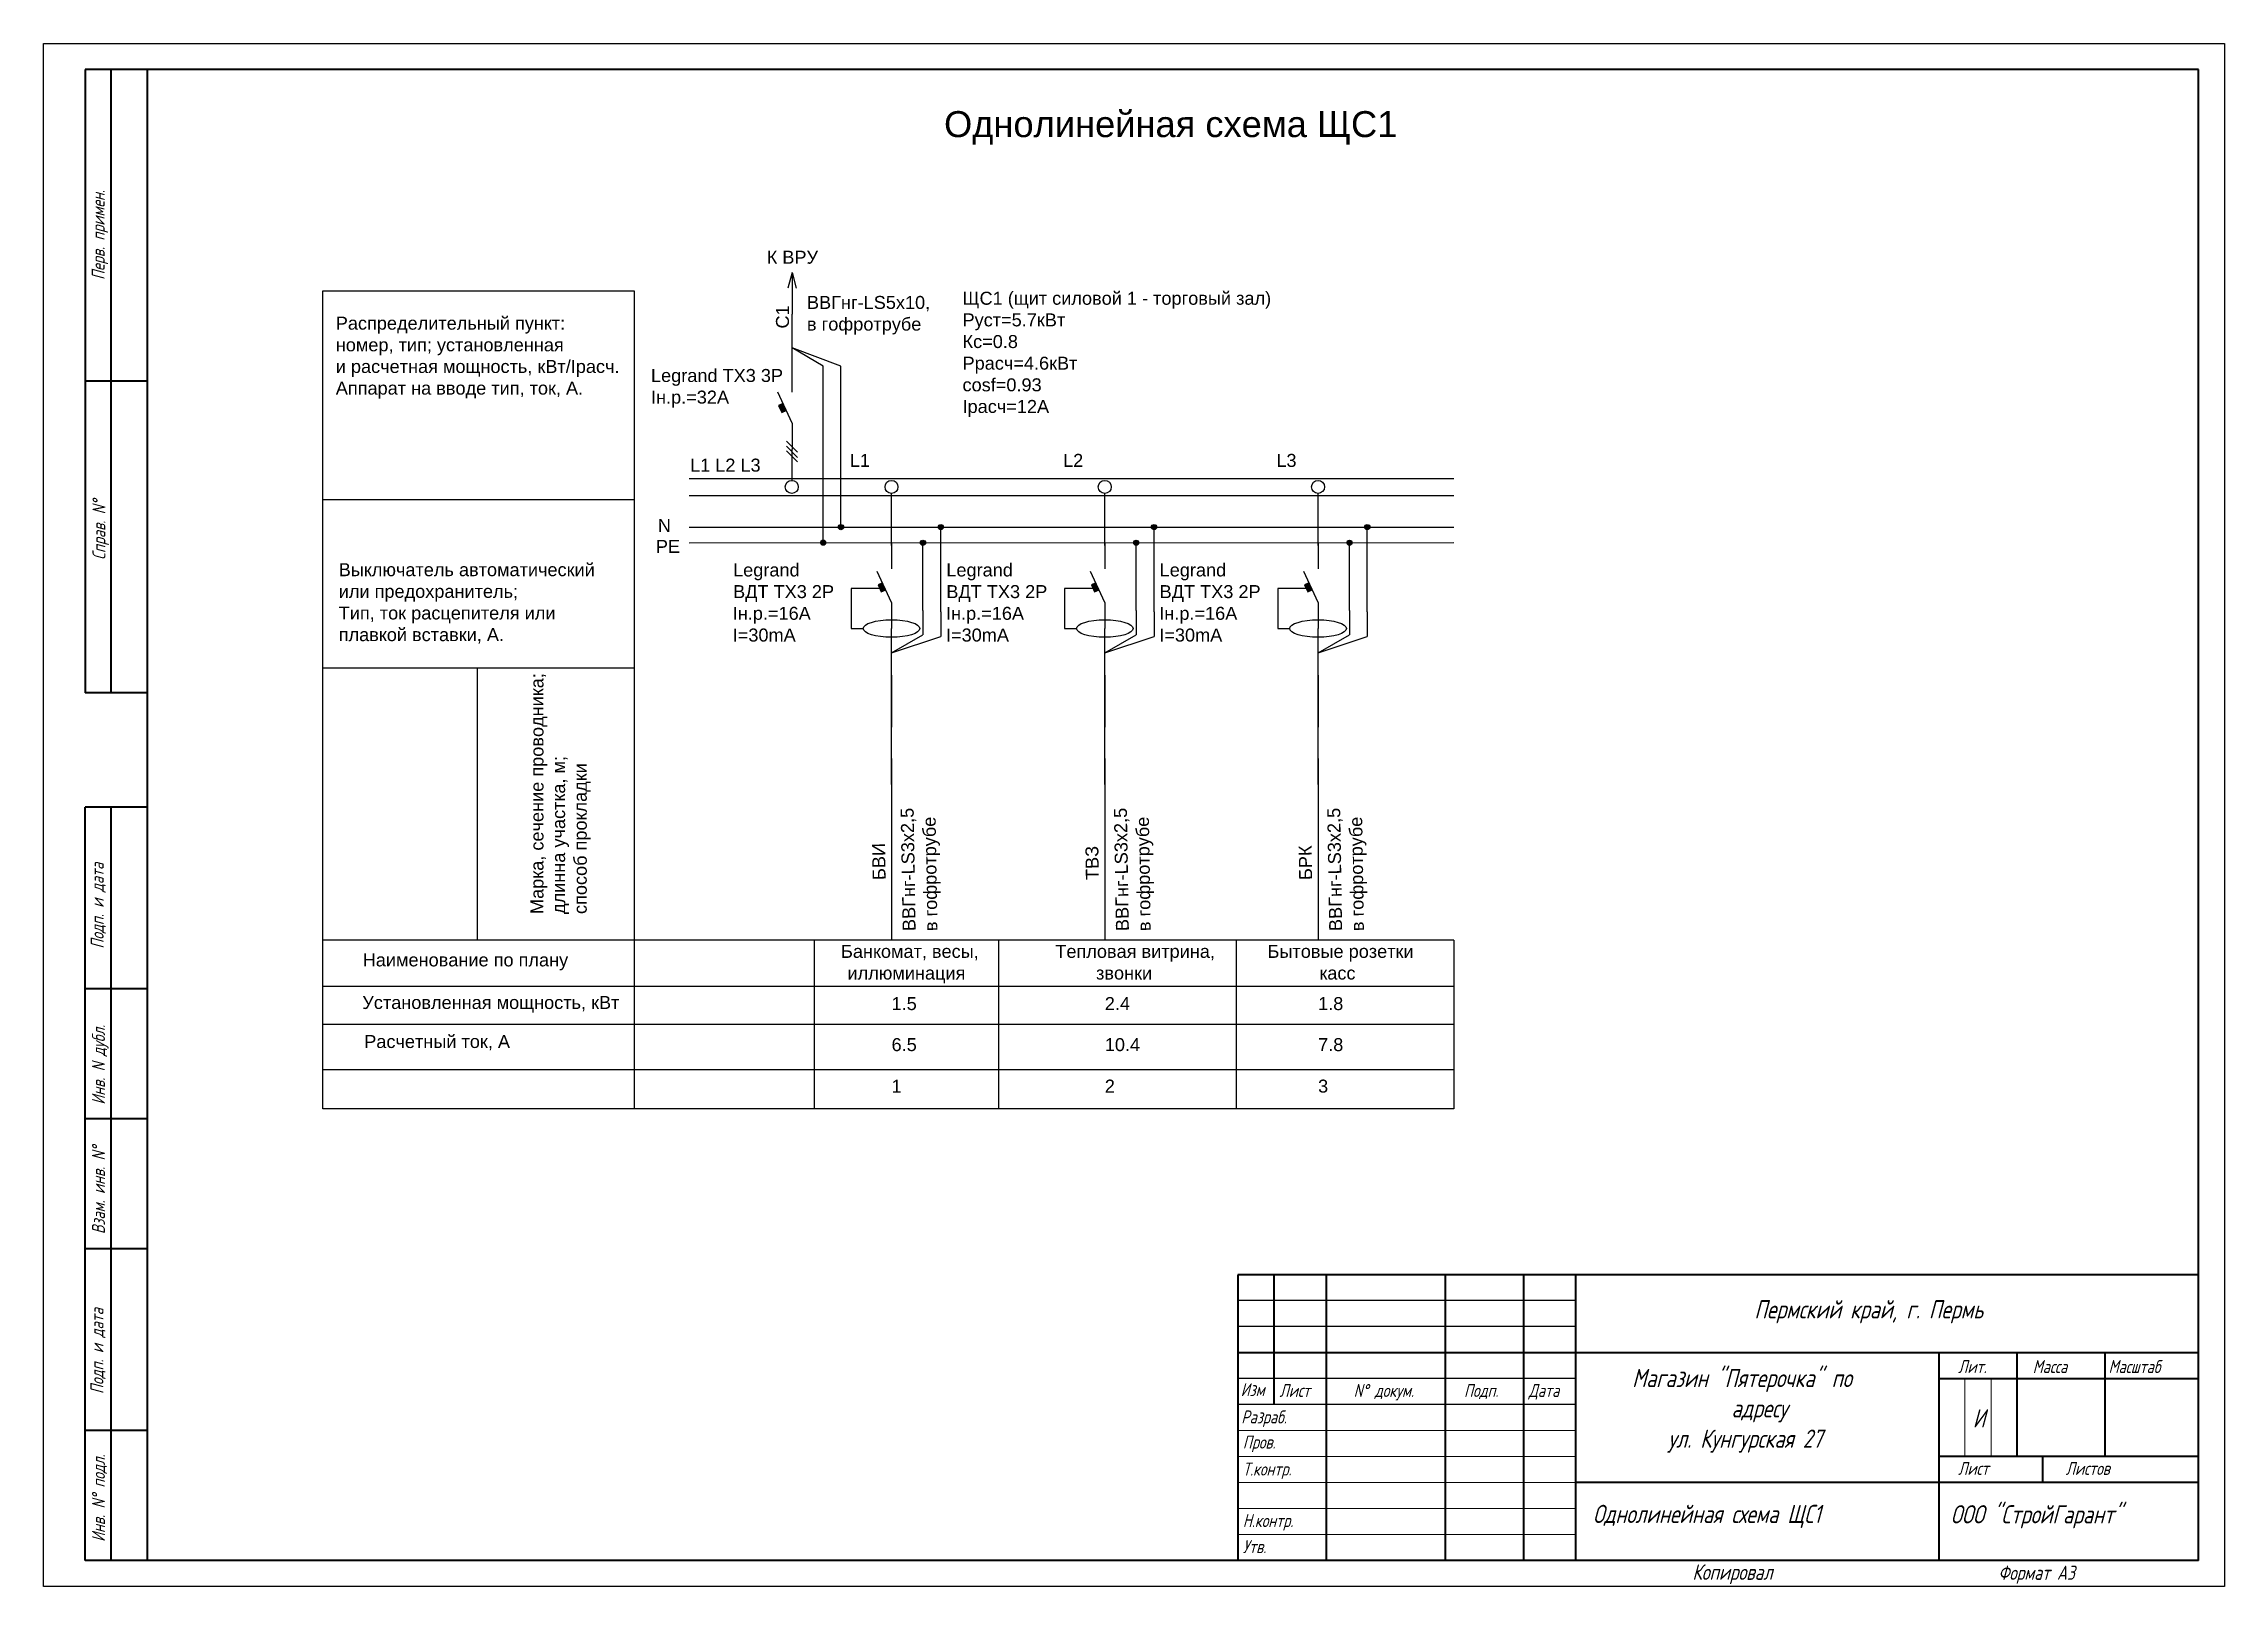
# Model space of a CAD drawing. Header units: millimetres. Extents: x 678 to 1098, y 506 to 803.
import ezdxf
from ezdxf.enums import TextEntityAlignment as Align

# ---------------------------------------------------------------- set-up
doc = ezdxf.new("R2010")
doc.units = ezdxf.units.MM
doc.layers.add('KONTUR', color=7, linetype='Continuous')
for name, color, linetype, lineweight in [('Основная', 7, 'Continuous', 40), ('текст', 7, 'Continuous', 30), ('тонкая', 7, 'Continuous', 20)]:
    doc.layers.add(name, color=color, linetype=linetype, lineweight=lineweight)
doc.styles.get("Standard").update_dxf_attribs({"font": 'arial.ttf'})
doc.styles.add('стиль1', font='romans.shx', dxfattribs={"width": 0.75, "oblique": 15, "height": 3.5})

# ---------------------------------------------------------------- blocks, each defined once
blk = doc.blocks.new('*U2')
for p, q in [((-11.38, 1.63), (135.87, 1.63)), ((-11.38, -1.63), (135.87, -1.63)), ((-11.38, -7.75), (135.87, -7.73)), ((-11.38, -10.75), (135.87, -10.73))]:
    blk.add_line(p, q)
at = {"char_height": 2.5, "attachment_point": 1}
for s, insert in [('N', (-17.4, -6.18)), ('PE', (-17.78, -10.21))]:
    blk.add_mtext_dynamic_manual_height_columns(s, width=0.9388, gutter_width=12.5, heights=[0], dxfattribs=dict(at, insert=insert))
blk = doc.blocks.new('Стрелка')
for q in [(-0.83, 4.98), (0, 0), (0.83, 4.98), (0, 8)]:
    blk.add_line((0, 8), q)
blk = doc.blocks.new('*U8')
h = blk.add_hatch(color=256)
h.dxf.hatch_style = 1
h.paths.add_polyline_path([(8.98, -7.75, 1), (9.98, -7.75, 1)])
h = blk.add_hatch(color=256)
h.dxf.hatch_style = 1
h.paths.add_polyline_path([(5.56, -10.75, 1), (6.56, -10.75, 1)])
h = blk.add_hatch(color=256)
h.dxf.hatch_style = 1
h.paths.add_polyline_path([(-1.74, -18.47), (-2.58, -18.86), (-1.97, -20.2), (-1.12, -19.81)])
for p, q in [((0, -11.25), (0, -1.25)), ((9.48, -24.08), (9.48, -8.25)), ((0, -10.76), (0, -15.76)), ((6.06, -23.77), (6.06, -11.25)), ((0, -22.27), (-2.75, -16.27)), ((-2.28, -19.53), (-7.74, -19.53)), ((-7.74, -19.53), (-7.74, -27.27)), ((0, -22.27), (0, -27.27)), ((6.06, -23.77), (6.06, -28.46)), ((9.48, -24.08), (9.48, -28.78)), ((-7.74, -27.27), (-5.46, -27.27)), ((0.01, -41.25), (0, -27.27)), ((0, -31.96), (6.06, -28.46)), ((0, -31.96), (9.48, -28.78)), ((0.01, -36.25), (0.01, -46.25)), ((0.01, -57.27), (0.01, -41.25)), ((0.01, -52.27), (0.01, -57.27)), ((0.01, -57.27), (0.01, -87.24))]:
    blk.add_line(p, q)
at = {"linetype": 'Continuous'}
for p, q in [((-1.72, -18.46), (-2.58, -18.86)), ((-2.58, -18.86), (-1.97, -20.2)), ((-1.97, -20.2), (-1.11, -19.81)), ((-1.97, -20.2), (-1.97, -20.2))]:
    blk.add_line(p, q, dxfattribs=at)
for centre, radius in [((0, 0), 1.25), ((9.48, -7.75), 0.5), ((6.06, -10.75), 0.5)]:
    blk.add_circle(centre, radius)
blk.add_ellipse((0, -27.27), major_axis=(-5.46, 0), ratio=0.309309)
for tag, p in [('Подключение', (-8.04, 3.85)), ('УЗО1_001', (-30.51, -17.24)), ('УЗО1_002', (-30.51, -21.42)), ('УЗО1_003', (-30.58, -25.59)), ('УЗО1_004', (-30.58, -29.77)), ('Обозначение_001', (-9.72, -90.67)), ('Обозначение_002', (-9.45, -94.88)), ('ТокРасч', (0.01, -108.63)), ('Колонка', (0.01, -116.61))]:
    blk.add_attdef(tag, p, '', height=2.5)
for tag, p in [('Длина', (2.43, -53.61)), ('Маркер', (-3.63, -75.71)), ('Марка', (2.14, -85.54)), ('Способ', (6.35, -85.54))]:
    blk.add_attdef(tag, text='', height=2.5, rotation=90.9399).set_placement(p, align=Align.TOP_LEFT)
blk.add_attdef('Мощность', text='', height=2.5).set_placement((0.01, -98.22), align=Align.TOP_LEFT)
blk = doc.blocks.new('*U9')
h = blk.add_hatch(color=256)
h.dxf.hatch_style = 1
h.paths.add_polyline_path([(8.98, -7.75, 1), (9.98, -7.75, 1)])
h = blk.add_hatch(color=256)
h.dxf.hatch_style = 1
h.paths.add_polyline_path([(5.56, -10.75, 1), (6.56, -10.75, 1)])
h = blk.add_hatch(color=256)
h.dxf.hatch_style = 1
h.paths.add_polyline_path([(-1.74, -18.47), (-2.58, -18.86), (-1.97, -20.2), (-1.12, -19.81)])
for p, q in [((0, -11.25), (0, -1.25)), ((9.48, -24.08), (9.48, -8.25)), ((0, -10.76), (0, -15.76)), ((6.06, -23.77), (6.06, -11.25)), ((0, -22.27), (-2.75, -16.27)), ((-2.28, -19.53), (-7.74, -19.53)), ((-7.74, -19.53), (-7.74, -27.27)), ((0, -22.27), (0, -27.27)), ((6.06, -23.77), (6.06, -28.46)), ((9.48, -24.08), (9.48, -28.78)), ((-7.74, -27.27), (-5.46, -27.27)), ((0.01, -41.25), (0, -27.27)), ((0, -31.96), (6.06, -28.46)), ((0, -31.96), (9.48, -28.78)), ((0.01, -36.25), (0.01, -46.25)), ((0.01, -57.27), (0.01, -41.25)), ((0.01, -52.27), (0.01, -57.27)), ((0.01, -57.27), (0.01, -87.24))]:
    blk.add_line(p, q)
at = {"linetype": 'Continuous'}
for p, q in [((-1.72, -18.46), (-2.58, -18.86)), ((-2.58, -18.86), (-1.97, -20.2)), ((-1.97, -20.2), (-1.11, -19.81)), ((-1.97, -20.2), (-1.97, -20.2))]:
    blk.add_line(p, q, dxfattribs=at)
for centre, radius in [((0, 0), 1.25), ((9.48, -7.75), 0.5), ((6.06, -10.75), 0.5)]:
    blk.add_circle(centre, radius)
blk.add_ellipse((0, -27.27), major_axis=(-5.46, 0), ratio=0.309309)
for tag, p in [('Подключение', (-8.04, 3.85)), ('УЗО1_001', (-30.51, -17.24)), ('УЗО1_002', (-30.51, -21.42)), ('УЗО1_003', (-30.58, -25.59)), ('УЗО1_004', (-30.58, -29.77)), ('Обозначение_001', (-9.72, -90.67)), ('Обозначение_002', (-9.45, -94.88)), ('ТокРасч', (0.01, -108.63)), ('Колонка', (0.01, -116.61))]:
    blk.add_attdef(tag, p, '', height=2.5)
for tag, p in [('Длина', (2.43, -53.61)), ('Маркер', (-3.63, -75.71)), ('Марка', (2.14, -85.54)), ('Способ', (6.35, -85.54))]:
    blk.add_attdef(tag, text='', height=2.5, rotation=90.9399).set_placement(p, align=Align.TOP_LEFT)
blk.add_attdef('Мощность', text='', height=2.5).set_placement((0.01, -98.22), align=Align.TOP_LEFT)
blk = doc.blocks.new('*U10')
h = blk.add_hatch(color=256)
h.dxf.hatch_style = 1
h.paths.add_polyline_path([(8.98, -7.75, 1), (9.98, -7.75, 1)])
h = blk.add_hatch(color=256)
h.dxf.hatch_style = 1
h.paths.add_polyline_path([(5.56, -10.75, 1), (6.56, -10.75, 1)])
h = blk.add_hatch(color=256)
h.dxf.hatch_style = 1
h.paths.add_polyline_path([(-1.74, -18.47), (-2.58, -18.86), (-1.97, -20.2), (-1.12, -19.81)])
for p, q in [((0, -11.25), (0, -1.25)), ((9.48, -24.08), (9.48, -8.25)), ((0, -10.76), (0, -15.76)), ((6.06, -23.77), (6.06, -11.25)), ((0, -22.27), (-2.75, -16.27)), ((-2.28, -19.53), (-7.74, -19.53)), ((-7.74, -19.53), (-7.74, -27.27)), ((0, -22.27), (0, -27.27)), ((6.06, -23.77), (6.06, -28.46)), ((9.48, -24.08), (9.48, -28.78)), ((-7.74, -27.27), (-5.46, -27.27)), ((0.01, -41.25), (0, -27.27)), ((0, -31.96), (6.06, -28.46)), ((0, -31.96), (9.48, -28.78)), ((0.01, -36.25), (0.01, -46.25)), ((0.01, -57.27), (0.01, -41.25)), ((0.01, -52.27), (0.01, -57.27)), ((0.01, -57.27), (0.01, -87.24))]:
    blk.add_line(p, q)
at = {"linetype": 'Continuous'}
for p, q in [((-1.72, -18.46), (-2.58, -18.86)), ((-2.58, -18.86), (-1.97, -20.2)), ((-1.97, -20.2), (-1.11, -19.81)), ((-1.97, -20.2), (-1.97, -20.2))]:
    blk.add_line(p, q, dxfattribs=at)
for centre, radius in [((0, 0), 1.25), ((9.48, -7.75), 0.5), ((6.06, -10.75), 0.5)]:
    blk.add_circle(centre, radius)
blk.add_ellipse((0, -27.27), major_axis=(-5.46, 0), ratio=0.309309)
for tag, p in [('Подключение', (-8.04, 3.85)), ('УЗО1_001', (-30.51, -17.24)), ('УЗО1_002', (-30.51, -21.42)), ('УЗО1_003', (-30.58, -25.59)), ('УЗО1_004', (-30.58, -29.77)), ('Обозначение_001', (-9.72, -90.67)), ('Обозначение_002', (-9.45, -94.88)), ('ТокРасч', (0.01, -108.63)), ('Колонка', (0.01, -116.61))]:
    blk.add_attdef(tag, p, '', height=2.5)
for tag, p in [('Длина', (2.43, -53.61)), ('Маркер', (-3.63, -75.71)), ('Марка', (2.14, -85.54)), ('Способ', (6.35, -85.54))]:
    blk.add_attdef(tag, text='', height=2.5, rotation=90.9399).set_placement(p, align=Align.TOP_LEFT)
blk.add_attdef('Мощность', text='', height=2.5).set_placement((0.01, -98.22), align=Align.TOP_LEFT)

msp = doc.modelspace()

# ---------------------------------------------------------------- hatches: boundary and pattern name
h = msp.add_hatch(color=256)
h.dxf.hatch_style = 1
h.paths.add_polyline_path([(820.83, 733.55), (819.99, 733.16), (820.6, 731.82), (821.45, 732.2)])
h = msp.add_hatch(color=256)
h.dxf.hatch_style = 1
h.paths.add_polyline_path([(832.5, 709.76, 1), (831.5, 709.76, 1)])
h = msp.add_hatch(color=256)
h.dxf.hatch_style = 1
h.paths.add_polyline_path([(829.08, 706.76, 1), (828.08, 706.76, 1)])

# ---------------------------------------------------------------- linework, layer by layer
for p, q in [((732.2, 597.77), (732.2, 755.27)), ((732.2, 755.27), (792.2, 755.27)), ((792.2, 755.27), (792.2, 630.27)), ((822.57, 735.76), (822.57, 750.77)), ((828.58, 740.77), (822.57, 744.25)), ((832, 740.77), (822.57, 744.25)), ((828.58, 706.76), (828.58, 740.77)), ((832, 709.76), (832, 740.77)), ((822.57, 729.75), (819.83, 735.75)), ((822.57, 729.75), (822.57, 724.75)), ((821.51, 726.29), (823.63, 724.17)), ((821.51, 725.31), (823.63, 723.19)), ((821.51, 724.42), (823.63, 722.3)), ((822.57, 718.75), (822.57, 724.75)), ((732.2, 715.1), (792.2, 715.1)), ((732.17, 682.69), (792.14, 682.69)), ((761.92, 682.6), (761.92, 630.46)), ((950, 630.27), (732.2, 630.27)), ((792.2, 630.27), (792.2, 597.77)), ((826.81, 630.27), (826.81, 597.77)), ((862.35, 630.27), (862.35, 597.77)), ((908.1, 630.27), (908.1, 597.77)), ((950, 630.27), (950, 597.77)), ((950, 621.34), (732.2, 621.34)), ((950, 613.99), (732.2, 613.99)), ((950, 605.27), (732.2, 605.27)), ((950, 597.77), (732.2, 597.77)), ((973.43, 560.84), (908.43, 560.84)), ((973.43, 555.84), (908.43, 555.84)), ((973.43, 545.84), (908.43, 545.84)), ((973.43, 540.84), (908.43, 540.84)), ((1043.43, 510.84), (1043.43, 510.84))]:
    msp.add_line(p, q)
at = {"linetype": 'Continuous'}
for p, q in [((820.85, 733.56), (819.99, 733.16)), ((819.99, 733.16), (820.6, 731.82)), ((820.6, 731.82), (821.46, 732.21)), ((820.6, 731.82), (820.6, 731.82))]:
    msp.add_line(p, q, dxfattribs=at)
for centre, radius in [((822.52, 717.5), 1.25), ((832, 709.76), 0.5), ((828.58, 706.76), 0.5)]:
    msp.add_circle(centre, radius)
at = {"layer": 'KONTUR'}
for p, q in [((678.43, 505.84), (678.43, 802.84)), ((678.43, 802.84), (1098.43, 802.84)), ((1098.43, 802.84), (1098.43, 505.84)), ((1098.43, 505.84), (678.43, 505.84))]:
    msp.add_line(p, q, dxfattribs=at)
at = {"layer": 'Основная'}
for p, q in [((686.43, 797.84), (686.43, 677.84)), ((1093.43, 797.84), (686.43, 797.84)), ((691.43, 677.84), (691.43, 797.84)), ((698.43, 550.84), (698.43, 797.84)), ((1093.43, 510.84), (1093.43, 797.84)), ((698.43, 737.84), (686.43, 737.84)), ((698.43, 677.84), (686.43, 677.84)), ((686.43, 510.84), (686.43, 655.84)), ((698.43, 655.84), (686.43, 655.84)), ((691.43, 510.84), (691.43, 655.84)), ((698.43, 620.84), (686.43, 620.84)), ((698.43, 595.84), (686.43, 595.84)), ((698.43, 570.84), (686.43, 570.84)), ((908.43, 565.84), (908.43, 510.84)), ((1093.43, 565.84), (908.43, 565.84)), ((915.43, 540.84), (915.43, 565.84)), ((925.43, 565.84), (925.43, 510.84)), ((948.43, 510.84), (948.43, 565.84)), ((963.43, 565.84), (963.43, 510.84)), ((973.43, 565.84), (973.43, 510.84)), ((698.43, 510.84), (698.43, 550.84)), ((908.43, 550.84), (1093.43, 550.84)), ((1043.43, 550.84), (1043.43, 510.84)), ((1058.43, 550.84), (1058.43, 530.84)), ((1075.43, 550.84), (1075.43, 530.84)), ((1043.43, 545.84), (1093.43, 545.84)), ((698.43, 535.84), (686.43, 535.84)), ((1093.43, 530.84), (1043.43, 530.84)), ((1063.43, 530.84), (1063.43, 525.84)), ((1093.43, 525.84), (973.43, 525.84)), ((1093.43, 510.84), (686.43, 510.84))]:
    msp.add_line(p, q, dxfattribs=at)
at = {"layer": 'тонкая'}
for p, q in [((1048.42, 545.63), (1048.42, 530.84)), ((1053.5, 545.63), (1053.5, 530.84)), ((908.43, 535.84), (973.43, 535.84)), ((973.43, 530.84), (908.43, 530.84)), ((973.43, 525.84), (908.43, 525.84))]:
    msp.add_line(p, q, dxfattribs=at)
for points in [[(908.43, 520.84), (973.43, 520.84)], [(908.43, 515.84), (973.43, 515.84)]]:
    msp.add_lwpolyline(points, dxfattribs=at)

# ---------------------------------------------------------------- block references
for name, p in [('Стрелка', (822.57, 750.77)), ('*U2', (814.13, 717.5))]:
    msp.add_blockref(name, p)
ref = msp.add_blockref('*U8', (841.73, 717.5))
ref.add_attrib('Подключение', 'L1', (833.7, 721.35), dxfattribs={"height": 2.5})
ref.add_attrib('Маркер', 'БВИ', dxfattribs={"height": 2.5, "rotation": 90.9399}).set_placement((838.1, 641.79), align=Align.TOP_LEFT)
ref.add_attrib('Марка', 'ВВГнг-LS3x2,5', dxfattribs={"height": 2.5, "rotation": 90.9399}).set_placement((843.88, 631.97), align=Align.TOP_LEFT)
ref.add_attrib('Способ', 'в гофротрубе', dxfattribs={"height": 2.5, "rotation": 90.9399}).set_placement((848.08, 631.96), align=Align.TOP_LEFT)
ref.add_attrib('Обозначение_001', 'Банкомат, весы,', (832, 626.83), dxfattribs={"height": 2.5})
ref.add_attrib('Мощность', '1.5', dxfattribs={"height": 2.5}).set_placement((841.74, 619.28), align=Align.TOP_LEFT)
ref.add_attrib('ТокРасч', '6.5', (841.74, 608.88), dxfattribs={"height": 2.5})
ref.add_attrib('Колонка', '1', (841.74, 600.89), dxfattribs={"height": 2.5})
ref.add_attrib('УЗО1_001', 'Legrand', (811.22, 700.26), dxfattribs={"height": 2.5})
ref.add_attrib('Обозначение_002', ' иллюминация', (832.28, 622.66), dxfattribs={"height": 2.5})
ref.add_attrib('УЗО1_002', 'ВДТ TX3 2P', (811.22, 696.09), dxfattribs={"height": 2.5})
ref.add_attrib('УЗО1_003', 'Iн.р.=16А', (811.15, 691.91), dxfattribs={"height": 2.5})
ref.add_attrib('УЗО1_004', 'I=30mA', (811.15, 687.73), dxfattribs={"height": 2.5})
ref = msp.add_blockref('*U9', (882.81, 717.5))
ref.add_attrib('Подключение', 'L2', (874.77, 721.35), dxfattribs={"height": 2.5})
ref.add_attrib('Маркер', 'ТВЗ', dxfattribs={"height": 2.5, "rotation": 90.9399}).set_placement((879.17, 641.79), align=Align.TOP_LEFT)
ref.add_attrib('Марка', 'ВВГнг-LS3x2,5', dxfattribs={"height": 2.5, "rotation": 90.9399}).set_placement((884.95, 631.97), align=Align.TOP_LEFT)
ref.add_attrib('Способ', 'в гофротрубе', dxfattribs={"height": 2.5, "rotation": 90.9399}).set_placement((889.16, 631.96), align=Align.TOP_LEFT)
ref.add_attrib('Обозначение_001', 'Тепловая витрина,', (873.28, 626.83), dxfattribs={"height": 2.5})
ref.add_attrib('Мощность', '2.4', dxfattribs={"height": 2.5}).set_placement((882.81, 619.28), align=Align.TOP_LEFT)
ref.add_attrib('ТокРасч', '10.4', (882.81, 608.88), dxfattribs={"height": 2.5})
ref.add_attrib('Колонка', '2', (882.81, 600.89), dxfattribs={"height": 2.5})
ref.add_attrib('УЗО1_001', 'Legrand', (852.29, 700.26), dxfattribs={"height": 2.5})
ref.add_attrib('Обозначение_002', '        звонки', (873.36, 622.66), dxfattribs={"height": 2.5})
ref.add_attrib('УЗО1_002', 'ВДТ TX3 2P', (852.29, 696.09), dxfattribs={"height": 2.5})
ref.add_attrib('УЗО1_003', 'Iн.р.=16А', (852.22, 691.91), dxfattribs={"height": 2.5})
ref.add_attrib('УЗО1_004', 'I=30mA', (852.22, 687.73), dxfattribs={"height": 2.5})
ref = msp.add_blockref('*U10', (923.88, 717.5))
ref.add_attrib('Подключение', 'L3', (915.85, 721.35), dxfattribs={"height": 2.5})
ref.add_attrib('Маркер', 'БРК', dxfattribs={"height": 2.5, "rotation": 90.9399}).set_placement((920.25, 641.79), align=Align.TOP_LEFT)
ref.add_attrib('Марка', 'ВВГнг-LS3x2,5', dxfattribs={"height": 2.5, "rotation": 90.9399}).set_placement((926.03, 631.97), align=Align.TOP_LEFT)
ref.add_attrib('Способ', 'в гофротрубе', dxfattribs={"height": 2.5, "rotation": 90.9399}).set_placement((930.23, 631.96), align=Align.TOP_LEFT)
ref.add_attrib('Обозначение_001', 'Бытовые розетки', (914.15, 626.83), dxfattribs={"height": 2.5})
ref.add_attrib('Мощность', '1.8', dxfattribs={"height": 2.5}).set_placement((923.89, 619.28), align=Align.TOP_LEFT)
ref.add_attrib('ТокРасч', '7.8', (923.89, 608.88), dxfattribs={"height": 2.5})
ref.add_attrib('Колонка', '3', (923.89, 600.89), dxfattribs={"height": 2.5})
ref.add_attrib('УЗО1_001', 'Legrand', (893.37, 700.26), dxfattribs={"height": 2.5})
ref.add_attrib('Обозначение_002', '          касс', (914.43, 622.66), dxfattribs={"height": 2.5})
ref.add_attrib('УЗО1_002', 'ВДТ TX3 2P', (893.37, 696.09), dxfattribs={"height": 2.5})
ref.add_attrib('УЗО1_003', 'Iн.р.=16А', (893.3, 691.91), dxfattribs={"height": 2.5})
ref.add_attrib('УЗО1_004', 'I=30mA', (893.3, 687.73), dxfattribs={"height": 2.5})

# ---------------------------------------------------------------- texts
at = {"attachment_point": 1}
for s, width, insert, char_height in [('Однолинейная схема ЩС1', 106.257, (851.85, 789.84), 5), ('К ВРУ', 15.8143, (817.7, 762.97), 2.5), ('ВВГнг-LS5x10,\\Pв гофротрубе', 33.8081, (825.45, 754.26), 2.5), ('ЩС1 (щит силовой 1 - торговый зал)\\PPуст=5.7кВт\\PКс=0.8\\PРрасч=4.6кВт\\Pcosf=0.93\\PIрасч=12A', 68.0665, (855.41, 755.07), 2.5), ('Распределительный пункт:\\Pномер, тип; установленная\\Pи расчетная мощность, кВт/Iрасч. Аппарат на вводе тип, ток, А.', 55.2331, (734.7, 750.27), 2.5), ('Legrand TX3 3P\\PIн.р.=32А', 27.1918, (795.41, 740.2), 2.5), ('L1 L2 L3', 14.4703, (802.93, 722.94), 2.5), ('Выключатель автоматический\\Pили предохранитель;\\PТип, ток расцепителя или\\Pплавкой вставки, А.', 49.8574, (735.27, 702.81), 2.5), ('Наименование по плану', 47.5, (739.89, 627.69), 2.5), ('Установленная мощность, кВт', 50, (739.81, 619.49), 2.5), ('Расчетный ток, А', 50, (740.18, 611.98), 2.5)]:
    msp.add_mtext_dynamic_manual_height_columns(s, width=width, gutter_width=12.5, heights=[0], dxfattribs=dict(at, insert=insert, char_height=char_height))
at = {"char_height": 2.5, "attachment_point": 1, "rotation": 90}
for s, width, insert in [('С1', 7.7148, (819.48, 747.99)), ('Марка, сечение проводника;\\Pдлинна участка, м; \\Pспособ прокладки', 46.8328, (772.2, 635.27))]:
    msp.add_mtext_dynamic_manual_height_columns(s, width=width, gutter_width=12.5, heights=[0], dxfattribs=dict(at, insert=insert))
at = {"char_height": 3.5, "attachment_point": 1, "style": 'стиль1'}
for s, width, insert in [('Пермский край, г. Пермь', 63.7416, (1007.91, 560.92)), ('\\pi5.0065;Магазин "Пятерочка" по\\P\\pi24.136;адресу \\P\\pi11.913;ул. Кунгурская 27', 61.388, (979.37, 547.69)), ('И', 3.5309, (1049.97, 539.95)), ('Однолинейная схема ЩС1', 65.7745, (976.82, 521.53)), ('ООО "СтройГарант"', 46.337, (1045.72, 521.46))]:
    msp.add_mtext_dynamic_manual_height_columns(s, width=width, gutter_width=12.5, heights=[0], dxfattribs=dict(at, insert=insert))
at = {"layer": 'текст', "style": 'стиль1', "oblique": 15, "width": 0.75}
for s, p in [('Перв. примен.', (690.19, 757.35)), ('Справ. N%%d', (690.34, 703.46)), ('Подп. и дата', (690.01, 628.61)), ('Инв. N дубл.', (690.25, 598.58)), ('Взам. инв. N%%d', (690.25, 573.65)), ('Подп. и дата', (689.96, 542.87)), ('Инв. N%%d подл.', (690.25, 514.4))]:
    msp.add_text(s, height=2.5, rotation=90, dxfattribs=at).set_placement(p)
for s, height, p in [('Лит.', 2.5, (1047.15, 546.9)), ('Масса', 2.5, (1061.52, 546.9)), ('Масштаб', 2.5, (1076.12, 546.9)), ('Изм', 2.5, (908.98, 542.45)), ('Лист', 2.5, (916.45, 542.3)), ('N%%d докум. ', 2.5, (930.74, 542.3)), ('Подп.', 2.5, (951.99, 542.3)), ('Дата', 2.5, (964.44, 542.3)), ('Разраб.', 2.5, (909.09, 537.2)), ('Пров.', 2.5, (909.39, 532.36)), ('Т.контр.', 2.5, (909.39, 527.17)), ('Лист', 2.5, (1047.15, 527.29)), ('Листов', 2.5, (1067.87, 527.29)), ('Н.контр.', 2.5, (909.39, 517.25)), ('Утв.', 2.5, (909.39, 512.23)), ('Копировал', 3, (995.97, 507.09)), ('Формат А3', 2.75, (1054.9, 507.09))]:
    msp.add_text(s, height=height, dxfattribs=at).set_placement(p)

doc.saveas('drawing.dxf')
